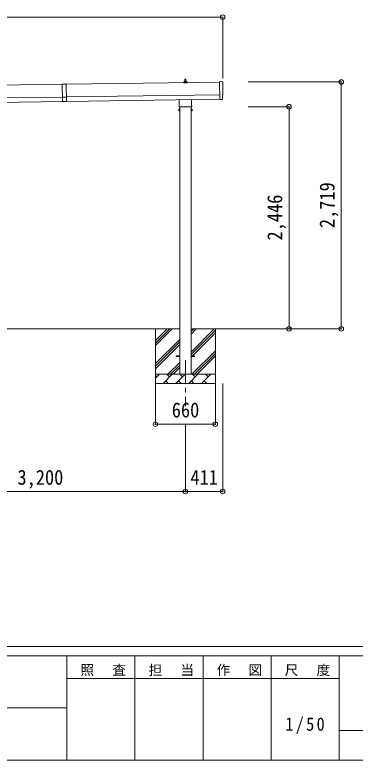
# Model space of a CAD drawing. Units: millimetres at full size, sheet at 1:50. Extents: x -14053 to 14053, y -9700 to 9700.
# Drawn here: x 3929 to 7678, y -9700 to -1493 of the extents above; entities that cross this region are included whole.
import ezdxf
from ezdxf.enums import TextEntityAlignment as Align

# ---------------------------------------------------------------- set-up
doc = ezdxf.new("R2010")
doc.units = ezdxf.units.MM
doc.header["$LTSCALE"] = 50
doc.header["$PDMODE"] = 32
doc.header["$PDSIZE"] = 50
doc.linetypes.add('CHAIN1', pattern=[8, 5, -1, 1, -1])
for name, color, linetype, lineweight in [('0-0_0', 7, 'Continuous', 9), ('0-1_Defpoints', 4, 'Continuous', 9), ('0-6_PARTS1', 6, 'Continuous', 9), ('F-0', 7, 'Continuous', 9)]:
    doc.layers.add(name, color=color, linetype=linetype, lineweight=lineweight)
doc.styles.add('ＭＳ ゴシック', font='')
doc.styles.get('ＭＳ ゴシック').set_extended_font_data('MS Gothic')

msp = doc.modelspace()

# ---------------------------------------------------------------- linework, layer by layer
at = {"layer": '0-0_0'}
for p, q in [((5745.37, -4950.76), (2670.37, -4950.76)), ((5477.87, -4950.76), (5477.87, -5550.76)), ((5477.87, -5135.81), (5662.93, -4950.76)), ((5477.87, -5107.53), (5634.64, -4950.76)), ((5477.87, -5079.24), (5606.36, -4950.76)), ((5870.37, -5205.86), (6125.47, -4950.76)), ((5870.37, -5007.87), (5927.48, -4950.76)), ((5870.37, -4979.58), (5899.2, -4950.76)), ((6547.67, -4950.76), (5870.37, -4950.76)), ((5870.37, -5234.14), (6137.87, -4966.64)), ((5870.37, -5262.43), (6137.87, -4994.93)), ((6137.87, -4950.76), (6137.87, -5550.76)), ((5477.87, -5333.8), (5745.37, -5066.3)), ((5477.87, -5362.08), (5745.37, -5094.58)), ((5477.87, -5390.37), (5745.37, -5122.87)), ((5880.03, -5450.76), (6137.87, -5192.92)), ((5908.32, -5450.76), (6137.87, -5221.2)), ((5936.6, -5450.76), (6137.87, -5249.48)), ((5615.47, -5450.76), (5745.37, -5320.86)), ((5643.76, -5450.76), (5745.37, -5349.14)), ((5672.04, -5450.76), (5745.37, -5377.43)), ((5477.87, -5450.76), (6137.87, -5450.76)), ((5477.87, -5493.65), (5520.77, -5450.76)), ((5492.21, -5479.31), (5477.87, -5464.97)), ((5562.19, -5550.76), (5662.19, -5450.76)), ((5633.64, -5479.31), (5605.08, -5450.76)), ((5703.61, -5550.76), (5803.61, -5450.76)), ((5775.06, -5479.31), (5746.5, -5450.76)), ((5845.03, -5550.76), (5945.03, -5450.76)), ((5916.48, -5479.31), (5887.93, -5450.76)), ((5986.45, -5550.76), (6086.45, -5450.76)), ((6057.9, -5479.31), (6029.35, -5450.76)), ((6134.59, -5450.76), (6137.87, -5447.47)), ((6137.87, -5550.76), (5477.87, -5550.76)), ((5590.74, -5522.21), (5619.3, -5550.76)), ((5732.16, -5522.21), (5760.72, -5550.76)), ((5873.59, -5522.21), (5902.14, -5550.76)), ((6015.01, -5522.21), (6043.56, -5550.76))]:
    msp.add_line(p, q, dxfattribs=at)
at = {"layer": '0-1_Defpoints'}
for p, q in [((5801.87, -2225.07), (5802.6, -2201.55)), ((5803.6, -2200.57), (5812.15, -2200.57)), ((5813.15, -2201.55), (5813.87, -2225.07)), ((4450.11, -2257.31), (-969.85, -2334.74)), ((4450.09, -2256.31), (4452.83, -2448.29)), ((6185.48, -2232.52), (4495.1, -2256.67)), ((5789.62, -2240.57), (5789.62, -2232.86)), ((5826.12, -2240.57), (5789.62, -2240.57)), ((5790.01, -2232.07), (5825.74, -2232.07)), ((5790.39, -2231.88), (5797.11, -2230.25)), ((5797.49, -2230.07), (5818.26, -2230.07)), ((5797.87, -2229.28), (5797.87, -2225.07)), ((5798.87, -2225.07), (5816.87, -2225.07)), ((5817.87, -2229.28), (5817.87, -2225.07)), ((5825.36, -2231.88), (5818.64, -2230.25)), ((5826.12, -2240.57), (5826.12, -2232.86)), ((4497.1, -2396.66), (6187.48, -2372.51)), ((-967.85, -2474.73), (4452.11, -2397.3)), ((-967.13, -2524.72), (4452.82, -2447.29)), ((4497.12, -2398.16), (4452.13, -2398.8)), ((4497.83, -2447.65), (4452.83, -2448.29)), ((4497.82, -2446.65), (6188.19, -2422.5)), ((5739.57, -2494.56), (5739.57, -2428.91)), ((5876.17, -2426.96), (5876.17, -2494.56)), ((6188.23, -2425.27), (6188.24, -2426.27)), ((6207.87, -2425.99), (6214.79, -2425.53)), ((5733.87, -2532.83), (5734.63, -2531.52)), ((5733.87, -2532.83), (5733.87, -2549.83)), ((5740.87, -2536.42), (5734.63, -2536.42)), ((5737.87, -2503.33), (5737.87, -2497.83)), ((5875.81, -2506.83), (5739.94, -2506.83)), ((5745.37, -2506.83), (5745.37, -5450.76)), ((5870.37, -5450.76), (5870.37, -2506.83)), ((5874.87, -2536.42), (5881.12, -2536.42)), ((5877.87, -2497.83), (5877.87, -2503.33)), ((5881.87, -2532.83), (5881.12, -2531.52)), ((5881.87, -2532.83), (5881.87, -2549.83)), ((5733.87, -2549.83), (5734.63, -2551.15)), ((5740.87, -2546.24), (5734.63, -2546.24)), ((5740.87, -2551.15), (5734.63, -2551.15)), ((5743.37, -2550.53), (5740.87, -2550.53)), ((5872.37, -2550.53), (5874.87, -2550.53)), ((5874.87, -2546.24), (5881.12, -2546.24)), ((5874.87, -2551.15), (5881.12, -2551.15)), ((5881.87, -2549.83), (5881.12, -2551.15)), ((5707.87, -5246.26), (5745.37, -5246.26)), ((5707.87, -5255.26), (5707.87, -5246.26)), ((5870.37, -5246.26), (5907.87, -5246.26)), ((5907.87, -5255.26), (5907.87, -5246.26)), ((5707.87, -5255.26), (5745.37, -5255.26)), ((5870.37, -5255.26), (5907.87, -5255.26))]:
    msp.add_line(p, q, dxfattribs=at)
at = {"layer": '0-1_Defpoints', "color": 7, "linetype": 'CHAIN1'}
msp.add_line((5807.87, -5300.76), (5807.87, -5800.76), dxfattribs=at)
at = {"layer": '0-1_Defpoints'}
for points in [[(4450.09, -2256.31), (4495.09, -2255.67), (4497.83, -2447.65)], [(6217, -2228.64), (6185.4, -2227.43), (6188.23, -2425.27)], [(6217.58, -2422.5), (6216.91, -2375.47), (6217.51, -2375.47)], [(6207.13, -2425.73), (6206.45, -2425.11), (6188.24, -2426.27)], [(5740.87, -2551.15), (5740.87, -2531.52), (5734.63, -2531.52)], [(5740.87, -2550.53), (5740.87, -2532.13), (5743.37, -2532.13)], [(5874.87, -2550.53), (5874.87, -2532.13), (5872.37, -2532.13)], [(5874.87, -2551.15), (5874.87, -2531.52), (5881.12, -2531.52)]]:
    msp.add_lwpolyline(points, dxfattribs=at)
for points in [[(5743.37, -2551.83), (5743.37, -2530.83), (5745.37, -2530.83), (5745.37, -2551.83)], [(5872.37, -2551.83), (5872.37, -2530.83), (5870.37, -2530.83), (5870.37, -2551.83)]]:
    msp.add_lwpolyline(points, close=True, dxfattribs=at)
for centre, radius, start, end in [((5803.6, -2201.57), 1, 90, 178.60509), ((5812.15, -2201.57), 1, 1.39491, 90), ((5790.62, -2232.86), 1, 103.62699, 180), ((5796.87, -2229.28), 1, 283.62699, 0), ((5801.96, -2225.7), 4.13, 90, 171.17633), ((5798.87, -2226.07), 1, 90, 180), ((5811.21, -2225.07), 4.83, 133.60282, 180), ((5804.54, -2225.07), 4.83, 0, 46.39718), ((5813.79, -2225.7), 4.13, 8.82367, 90), ((5816.87, -2226.07), 1, 0, 90), ((5818.87, -2229.28), 1, 180, 256.37301), ((5825.12, -2232.86), 1, 0, 76.37301), ((5738.22, -2533.97), 4.34, 145.61575, 214.38425), ((5750.12, -2541.33), 16.24, 162.41205, 197.58795), ((5741.87, -2497.83), 4, 125.09963, 180), ((5741.87, -2503.33), 4, 180, 194.47751), ((5741.87, -2503.33), 4, 194.47751, 241.04498), ((5873.87, -2503.33), 4, 298.95502, 345.52249), ((5873.87, -2497.83), 4, 0, 54.90037), ((5873.87, -2503.33), 4, 345.52249, 0), ((5865.63, -2541.33), 16.24, 342.41205, 17.58795), ((5877.53, -2533.97), 4.34, 325.61575, 34.38425), ((5738.22, -2548.69), 4.34, 145.61575, 214.38425), ((5877.53, -2548.69), 4.34, 325.61575, 34.38425)]:
    msp.add_arc(centre, radius, start, end, dxfattribs=at)
for centre, major_axis, ratio, start_param, end_param in [((6216.88, -2231.63), (3, 0.04), 0.99863, 6.2683889, 7.8016218), ((10983.26, -2233.98), (-4762.89, -68.04), 0.99863, 6.2683889, 6.2976778), ((6217.45, -2371.07), (4.41, 0.06), 0.99863, 4.712389, 6.2976778), ((6207.8, -2424.99), (0.737, -0.68), 0.9974, 4.712389, 5.5252311), ((6214.58, -2422.53), (2.21, -2.04), 0.9974, 5.5252311, 7.0411395)]:
    msp.add_ellipse(centre, major_axis=major_axis, ratio=ratio, start_param=start_param, end_param=end_param, dxfattribs=at)
at = {"layer": '0-6_PARTS1'}
for p, q in [((-1001.13, -1518.15), (6218.87, -1518.15)), ((6218.87, -1518.15), (6218.87, -2194.27)), ((7525.58, -2231.72), (6498.17, -2231.72)), ((7525.58, -4950.76), (7525.58, -2231.72)), ((6949.32, -2504.73), (6498.17, -2504.73)), ((6949.32, -4950.76), (6949.32, -2504.73)), ((7525.58, -4950.76), (6498.17, -4950.76)), ((6949.32, -4950.76), (6498.17, -4950.76)), ((5477.87, -6000.82), (5477.87, -5550.76)), ((6137.87, -6000.82), (6137.87, -5550.76)), ((6218.87, -6742.41), (6218.87, -5550.76)), ((5477.87, -6000.82), (6137.87, -6000.82)), ((5807.87, -6742.41), (5807.87, -6000.82)), ((2607.87, -6742.41), (5807.87, -6742.41)), ((5807.87, -6742.41), (6218.87, -6742.41))]:
    msp.add_line(p, q, dxfattribs=at)
for p in [(6218.87, -1518.15), (7525.58, -2231.72), (6949.32, -2504.73), (6949.32, -4950.76), (7525.58, -4950.76), (5477.87, -6000.82), (6137.87, -6000.82), (5807.87, -6742.41), (6218.87, -6742.41)]:
    msp.add_point(p, dxfattribs=at)
at = {"layer": 'F-0', "color": 5, "lineweight": 5}
for p, q in [((-14053.43, -8450), (13346.57, -8450)), ((-14053.43, -8550), (8901.98, -8550)), ((4501.97, -8550), (4501.97, -9700)), ((5251.97, -8550), (5251.97, -9700)), ((6001.97, -8550), (6001.97, -9700)), ((6751.97, -8550), (6751.97, -9700)), ((7501.97, -8550), (7501.97, -9700)), ((4501.97, -8800), (7501.97, -8800)), ((-5748.03, -9125), (4501.97, -9125)), ((7501.97, -9375), (8901.98, -9375)), ((-14053.43, -9700), (13346.57, -9700))]:
    msp.add_line(p, q, dxfattribs=at)

# ---------------------------------------------------------------- texts
at = {"layer": '0-6_PARTS1', "color": 7, "style": 'ＭＳ ゴシック', "width": 0.9}
for s, p in [('2,719', (7500.58, -3841.24)), ('2,446', (6924.32, -3977.74))]:
    msp.add_text(s, height=165, rotation=90, dxfattribs=at).set_placement(p, align=Align.BOTTOM_LEFT)
for s, p in [('660', (5657.87, -5975.82)), ('3,200', (3957.87, -6717.41)), ('411', (5863.37, -6717.41))]:
    msp.add_text(s, height=165, dxfattribs=at).set_placement(p, align=Align.BOTTOM_LEFT)
at = {"layer": 'F-0', "attachment_point": 7, "style": 'ＭＳ ゴシック'}
for s, insert, char_height in [('\\T1.17;照\u3000査', (4651.98, -8775), 110), ('\\T1.17;担\u3000当', (5401.98, -8775), 110), ('\\T1.17;作\u3000図', (6151.97, -8775), 110), ('\\T1.17;尺\u3000度', (6901.98, -8775), 110), ('\\T1.28;\\W0.9;1/50', (6908.22, -9412.5), 146.6)]:
    msp.add_mtext(s, dxfattribs=dict(at, insert=insert, char_height=char_height))

doc.saveas('drawing.dxf')
